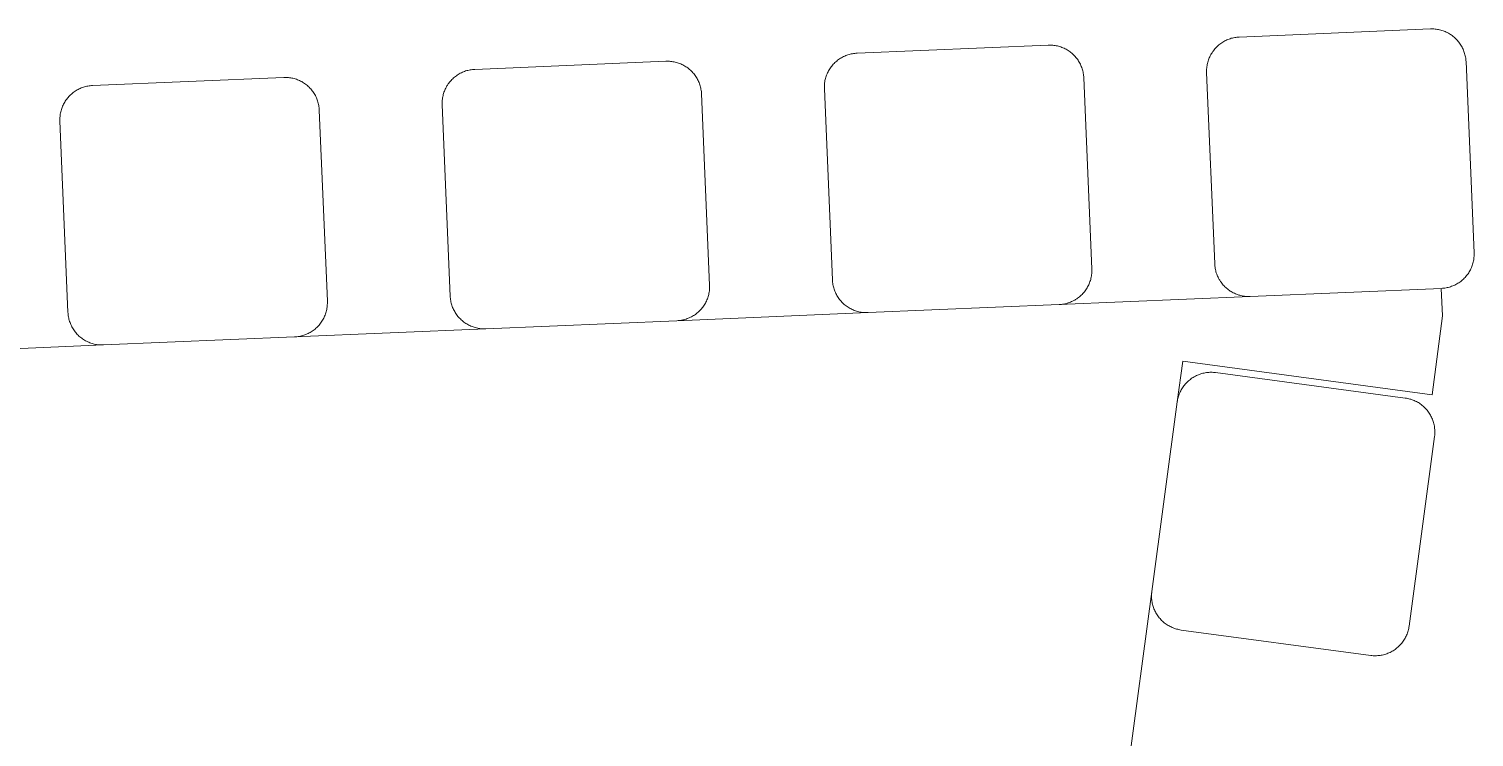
# Model space of a CAD drawing. Header units: millimetres. Extents: x -273 to 4197, y -77 to 2867.
# Drawn here: x 3363.9 to 3575.4, y 2763.8 to 2867.4 of the extents above; entities that cross this region are included whole.
import ezdxf

# ---------------------------------------------------------------- set-up
doc = ezdxf.new("R2010")
doc.units = ezdxf.units.MM
doc.layers.add('ZANO_R', color=7, linetype='Continuous', lineweight=0)

msp = doc.modelspace()

# ---------------------------------------------------------------- linework, layer by layer
at = {"layer": 'ZANO_R'}
for p, q in [((3541.03, 2866.24), (3569.01, 2867.42)), ((3569.01, 2867.42), (3569.18, 2867.43)), ((3569.18, 2867.43), (3569.35, 2867.43)), ((3569.35, 2867.43), (3569.52, 2867.42)), ((3569.52, 2867.42), (3569.69, 2867.41)), ((3569.69, 2867.41), (3569.86, 2867.39)), ((3569.86, 2867.39), (3570.03, 2867.36)), ((3570.03, 2867.36), (3570.2, 2867.33)), ((3570.2, 2867.33), (3570.36, 2867.3)), ((3570.36, 2867.3), (3570.53, 2867.25)), ((3570.53, 2867.25), (3570.69, 2867.21)), ((3570.69, 2867.21), (3570.86, 2867.15)), ((3570.86, 2867.15), (3571.02, 2867.09)), ((3571.02, 2867.09), (3571.17, 2867.03)), ((3571.17, 2867.03), (3571.33, 2866.96)), ((3571.33, 2866.96), (3571.48, 2866.89)), ((3571.48, 2866.89), (3571.64, 2866.81)), ((3571.64, 2866.81), (3571.78, 2866.72)), ((3571.78, 2866.72), (3571.93, 2866.63)), ((3571.93, 2866.63), (3572.07, 2866.54)), ((3572.07, 2866.54), (3572.21, 2866.44)), ((3572.21, 2866.44), (3572.34, 2866.33)), ((3485.08, 2863.88), (3513.06, 2865.06)), ((3513.06, 2865.06), (3513.23, 2865.06)), ((3513.23, 2865.06), (3513.4, 2865.06)), ((3513.4, 2865.06), (3513.57, 2865.05)), ((3513.57, 2865.05), (3513.74, 2865.04)), ((3513.74, 2865.04), (3513.91, 2865.02)), ((3513.91, 2865.02), (3514.08, 2865)), ((3514.08, 2865), (3514.25, 2864.97)), ((3514.25, 2864.97), (3514.41, 2864.93)), ((3514.41, 2864.93), (3514.58, 2864.89)), ((3514.58, 2864.89), (3514.74, 2864.84)), ((3514.74, 2864.84), (3514.91, 2864.79)), ((3514.91, 2864.79), (3515.07, 2864.73)), ((3515.07, 2864.73), (3515.22, 2864.67)), ((3515.22, 2864.67), (3515.38, 2864.6)), ((3515.38, 2864.6), (3515.53, 2864.52)), ((3515.53, 2864.52), (3515.69, 2864.44)), ((3515.69, 2864.44), (3515.83, 2864.36)), ((3515.83, 2864.36), (3515.98, 2864.27)), ((3515.98, 2864.27), (3516.12, 2864.17)), ((3537.24, 2864.23), (3537.34, 2864.37)), ((3537.34, 2864.37), (3537.45, 2864.5)), ((3537.45, 2864.5), (3537.56, 2864.63)), ((3537.56, 2864.63), (3537.68, 2864.75)), ((3537.68, 2864.75), (3537.8, 2864.87)), ((3537.8, 2864.87), (3537.93, 2864.99)), ((3537.93, 2864.99), (3538.06, 2865.1)), ((3538.06, 2865.1), (3538.19, 2865.2)), ((3538.19, 2865.2), (3538.33, 2865.31)), ((3538.33, 2865.31), (3538.47, 2865.4)), ((3538.47, 2865.4), (3538.61, 2865.5)), ((3538.61, 2865.5), (3538.76, 2865.58)), ((3538.76, 2865.58), (3538.91, 2865.67)), ((3538.91, 2865.67), (3539.06, 2865.74)), ((3539.06, 2865.74), (3539.22, 2865.82)), ((3539.22, 2865.82), (3539.37, 2865.88)), ((3539.37, 2865.88), (3539.53, 2865.94)), ((3539.53, 2865.94), (3539.69, 2866)), ((3539.69, 2866), (3539.86, 2866.05)), ((3539.86, 2866.05), (3540.02, 2866.09)), ((3540.02, 2866.09), (3540.19, 2866.13)), ((3540.19, 2866.13), (3540.36, 2866.17)), ((3540.36, 2866.17), (3540.52, 2866.19)), ((3540.52, 2866.19), (3540.69, 2866.21)), ((3540.69, 2866.21), (3540.86, 2866.23)), ((3540.86, 2866.23), (3541.03, 2866.24)), ((3572.34, 2866.33), (3572.48, 2866.22)), ((3572.48, 2866.22), (3572.6, 2866.11)), ((3572.6, 2866.11), (3572.73, 2865.99)), ((3572.73, 2865.99), (3572.85, 2865.87)), ((3572.85, 2865.87), (3572.96, 2865.74)), ((3572.96, 2865.74), (3573.07, 2865.61)), ((3573.07, 2865.61), (3573.18, 2865.48)), ((3573.18, 2865.48), (3573.28, 2865.34)), ((3573.28, 2865.34), (3573.38, 2865.2)), ((3573.38, 2865.2), (3573.47, 2865.06)), ((3573.47, 2865.06), (3573.56, 2864.91)), ((3573.56, 2864.91), (3573.64, 2864.76)), ((3573.64, 2864.76), (3573.72, 2864.61)), ((3573.72, 2864.61), (3573.79, 2864.46)), ((3573.79, 2864.46), (3573.86, 2864.3)), ((3573.86, 2864.3), (3573.92, 2864.14)), ((3429.13, 2861.51), (3457.11, 2862.69)), ((3457.11, 2862.69), (3457.28, 2862.7)), ((3457.28, 2862.7), (3457.45, 2862.7)), ((3457.45, 2862.7), (3457.62, 2862.69)), ((3457.62, 2862.69), (3457.79, 2862.68)), ((3457.79, 2862.68), (3457.96, 2862.66)), ((3457.96, 2862.66), (3458.13, 2862.63)), ((3458.13, 2862.63), (3458.3, 2862.6)), ((3458.3, 2862.6), (3458.46, 2862.57)), ((3458.46, 2862.57), (3458.63, 2862.52)), ((3458.63, 2862.52), (3458.79, 2862.48)), ((3458.79, 2862.48), (3458.96, 2862.42)), ((3458.96, 2862.42), (3459.12, 2862.36)), ((3459.12, 2862.36), (3459.27, 2862.3)), ((3459.27, 2862.3), (3459.43, 2862.23)), ((3459.43, 2862.23), (3459.58, 2862.16)), ((3459.58, 2862.16), (3459.74, 2862.08)), ((3481.5, 2862.14), (3481.61, 2862.26)), ((3481.61, 2862.26), (3481.73, 2862.39)), ((3481.73, 2862.39), (3481.85, 2862.51)), ((3481.85, 2862.51), (3481.98, 2862.62)), ((3481.98, 2862.62), (3482.11, 2862.73)), ((3482.11, 2862.73), (3482.24, 2862.84)), ((3482.24, 2862.84), (3482.38, 2862.94)), ((3482.38, 2862.94), (3482.52, 2863.04)), ((3482.52, 2863.04), (3482.66, 2863.13)), ((3482.66, 2863.13), (3482.81, 2863.22)), ((3482.81, 2863.22), (3482.96, 2863.3)), ((3482.96, 2863.3), (3483.11, 2863.38)), ((3483.11, 2863.38), (3483.27, 2863.45)), ((3483.27, 2863.45), (3483.42, 2863.52)), ((3483.42, 2863.52), (3483.58, 2863.58)), ((3483.58, 2863.58), (3483.74, 2863.63)), ((3483.74, 2863.63), (3483.91, 2863.68)), ((3483.91, 2863.68), (3484.07, 2863.73)), ((3484.07, 2863.73), (3484.24, 2863.77)), ((3484.24, 2863.77), (3484.41, 2863.8)), ((3484.41, 2863.8), (3484.57, 2863.83)), ((3484.57, 2863.83), (3484.74, 2863.85)), ((3484.74, 2863.85), (3484.91, 2863.87)), ((3484.91, 2863.87), (3485.08, 2863.88)), ((3516.12, 2864.17), (3516.26, 2864.07)), ((3516.26, 2864.07), (3516.39, 2863.97)), ((3516.39, 2863.97), (3516.53, 2863.86)), ((3516.53, 2863.86), (3516.65, 2863.74)), ((3516.65, 2863.74), (3516.78, 2863.63)), ((3516.78, 2863.63), (3516.9, 2863.51)), ((3516.9, 2863.51), (3517.01, 2863.38)), ((3517.01, 2863.38), (3517.12, 2863.25)), ((3517.12, 2863.25), (3517.23, 2863.12)), ((3517.23, 2863.12), (3517.33, 2862.98)), ((3517.33, 2862.98), (3517.43, 2862.84)), ((3517.43, 2862.84), (3517.52, 2862.7)), ((3517.52, 2862.7), (3517.61, 2862.55)), ((3517.61, 2862.55), (3517.69, 2862.4)), ((3517.69, 2862.4), (3517.77, 2862.25)), ((3517.77, 2862.25), (3517.84, 2862.09)), ((3536.31, 2862.06), (3536.34, 2862.22)), ((3536.34, 2862.22), (3536.38, 2862.39)), ((3536.38, 2862.39), (3536.42, 2862.56)), ((3536.42, 2862.56), (3536.47, 2862.72)), ((3536.47, 2862.72), (3536.52, 2862.88)), ((3536.52, 2862.88), (3536.58, 2863.04)), ((3536.58, 2863.04), (3536.64, 2863.2)), ((3536.64, 2863.2), (3536.71, 2863.36)), ((3536.71, 2863.36), (3536.79, 2863.51)), ((3536.79, 2863.51), (3536.87, 2863.66)), ((3536.87, 2863.66), (3536.95, 2863.81)), ((3536.95, 2863.81), (3537.04, 2863.95)), ((3537.04, 2863.95), (3537.14, 2864.1)), ((3537.14, 2864.1), (3537.24, 2864.23)), ((3573.92, 2864.14), (3573.97, 2863.98)), ((3573.97, 2863.98), (3574.02, 2863.82)), ((3574.02, 2863.82), (3574.07, 2863.65)), ((3574.07, 2863.65), (3574.11, 2863.48)), ((3574.11, 2863.48), (3574.14, 2863.32)), ((3574.14, 2863.32), (3574.17, 2863.15)), ((3574.17, 2863.15), (3574.19, 2862.98)), ((3574.19, 2862.98), (3574.21, 2862.81)), ((3574.21, 2862.81), (3574.22, 2862.64)), ((3574.22, 2862.64), (3575.4, 2834.66)), ((3373.18, 2859.15), (3401.16, 2860.33)), ((3401.16, 2860.33), (3401.33, 2860.33)), ((3401.33, 2860.33), (3401.5, 2860.33)), ((3401.5, 2860.33), (3401.67, 2860.32)), ((3401.67, 2860.32), (3401.84, 2860.31)), ((3401.84, 2860.31), (3402.01, 2860.29)), ((3402.01, 2860.29), (3402.18, 2860.27)), ((3402.18, 2860.27), (3402.35, 2860.24)), ((3402.35, 2860.24), (3402.51, 2860.2)), ((3402.51, 2860.2), (3402.68, 2860.16)), ((3402.68, 2860.16), (3402.84, 2860.11)), ((3402.84, 2860.11), (3403.01, 2860.06)), ((3403.01, 2860.06), (3403.17, 2860)), ((3425.78, 2860.02), (3425.9, 2860.14)), ((3425.9, 2860.14), (3426.03, 2860.26)), ((3426.03, 2860.26), (3426.16, 2860.37)), ((3426.16, 2860.37), (3426.29, 2860.48)), ((3426.29, 2860.48), (3426.43, 2860.58)), ((3426.43, 2860.58), (3426.57, 2860.67)), ((3426.57, 2860.67), (3426.71, 2860.77)), ((3426.71, 2860.77), (3426.86, 2860.85)), ((3426.86, 2860.85), (3427.01, 2860.94)), ((3427.01, 2860.94), (3427.16, 2861.01)), ((3427.16, 2861.01), (3427.32, 2861.09)), ((3427.32, 2861.09), (3427.47, 2861.15)), ((3427.47, 2861.15), (3427.63, 2861.21)), ((3427.63, 2861.21), (3427.79, 2861.27)), ((3427.79, 2861.27), (3427.96, 2861.32)), ((3427.96, 2861.32), (3428.12, 2861.36)), ((3428.12, 2861.36), (3428.29, 2861.4)), ((3428.29, 2861.4), (3428.46, 2861.44)), ((3428.46, 2861.44), (3428.62, 2861.46)), ((3428.62, 2861.46), (3428.79, 2861.49)), ((3428.79, 2861.49), (3428.96, 2861.5)), ((3428.96, 2861.5), (3429.13, 2861.51)), ((3459.74, 2862.08), (3459.88, 2861.99)), ((3459.88, 2861.99), (3460.03, 2861.9)), ((3460.03, 2861.9), (3460.17, 2861.81)), ((3460.17, 2861.81), (3460.31, 2861.71)), ((3460.31, 2861.71), (3460.44, 2861.6)), ((3460.44, 2861.6), (3460.58, 2861.49)), ((3460.58, 2861.49), (3460.7, 2861.38)), ((3460.7, 2861.38), (3460.83, 2861.26)), ((3460.83, 2861.26), (3460.95, 2861.14)), ((3460.95, 2861.14), (3461.06, 2861.01)), ((3461.06, 2861.01), (3461.17, 2860.88)), ((3461.17, 2860.88), (3461.28, 2860.75)), ((3461.28, 2860.75), (3461.38, 2860.61)), ((3461.38, 2860.61), (3461.48, 2860.47)), ((3461.48, 2860.47), (3461.57, 2860.33)), ((3461.57, 2860.33), (3461.66, 2860.18)), ((3461.66, 2860.18), (3461.74, 2860.03)), ((3461.74, 2860.03), (3461.82, 2859.88)), ((3480.43, 2860.03), (3480.47, 2860.19)), ((3480.47, 2860.19), (3480.52, 2860.35)), ((3480.52, 2860.35), (3480.57, 2860.52)), ((3480.57, 2860.52), (3480.63, 2860.68)), ((3480.63, 2860.68), (3480.69, 2860.84)), ((3480.69, 2860.84), (3480.76, 2860.99)), ((3480.76, 2860.99), (3480.84, 2861.14)), ((3480.84, 2861.14), (3480.92, 2861.3)), ((3480.92, 2861.3), (3481, 2861.44)), ((3481, 2861.44), (3481.09, 2861.59)), ((3481.09, 2861.59), (3481.19, 2861.73)), ((3481.19, 2861.73), (3481.29, 2861.87)), ((3481.29, 2861.87), (3481.39, 2862)), ((3481.39, 2862), (3481.5, 2862.14)), ((3517.84, 2862.09), (3517.91, 2861.93)), ((3517.91, 2861.93), (3517.97, 2861.78)), ((3517.97, 2861.78), (3518.02, 2861.61)), ((3518.02, 2861.61), (3518.07, 2861.45)), ((3518.07, 2861.45), (3518.12, 2861.29)), ((3518.12, 2861.29), (3518.16, 2861.12)), ((3518.16, 2861.12), (3518.19, 2860.95)), ((3518.19, 2860.95), (3518.22, 2860.78)), ((3518.22, 2860.78), (3518.24, 2860.61)), ((3518.24, 2860.61), (3518.26, 2860.44)), ((3518.26, 2860.44), (3518.27, 2860.27)), ((3518.27, 2860.27), (3519.45, 2832.3)), ((3536.25, 2861.55), (3536.27, 2861.72)), ((3536.25, 2861.38), (3536.25, 2861.55)), ((3536.25, 2861.2), (3536.25, 2861.38)), ((3536.25, 2861.03), (3536.25, 2861.2)), ((3537.43, 2833.06), (3536.25, 2861.03)), ((3536.27, 2861.72), (3536.29, 2861.89)), ((3536.29, 2861.89), (3536.31, 2862.06)), ((3370.08, 2857.89), (3370.21, 2858)), ((3370.21, 2858), (3370.34, 2858.11)), ((3370.34, 2858.11), (3370.48, 2858.21)), ((3370.48, 2858.21), (3370.62, 2858.31)), ((3370.62, 2858.31), (3370.76, 2858.4)), ((3370.76, 2858.4), (3370.91, 2858.49)), ((3370.91, 2858.49), (3371.06, 2858.57)), ((3371.06, 2858.57), (3371.21, 2858.65)), ((3371.21, 2858.65), (3371.37, 2858.72)), ((3371.37, 2858.72), (3371.52, 2858.79)), ((3371.52, 2858.79), (3371.68, 2858.85)), ((3371.68, 2858.85), (3371.84, 2858.9)), ((3371.84, 2858.9), (3372.01, 2858.95)), ((3372.01, 2858.95), (3372.17, 2859)), ((3372.17, 2859), (3372.34, 2859.04)), ((3372.34, 2859.04), (3372.51, 2859.07)), ((3372.51, 2859.07), (3372.67, 2859.1)), ((3372.67, 2859.1), (3372.84, 2859.12)), ((3372.84, 2859.12), (3373.01, 2859.14)), ((3373.01, 2859.14), (3373.18, 2859.15)), ((3403.17, 2860), (3403.32, 2859.94)), ((3403.32, 2859.94), (3403.48, 2859.87)), ((3403.48, 2859.87), (3403.63, 2859.79)), ((3403.63, 2859.79), (3403.79, 2859.71)), ((3403.79, 2859.71), (3403.93, 2859.63)), ((3403.93, 2859.63), (3404.08, 2859.54)), ((3404.08, 2859.54), (3404.22, 2859.44)), ((3404.22, 2859.44), (3404.36, 2859.34)), ((3404.36, 2859.34), (3404.49, 2859.24)), ((3404.49, 2859.24), (3404.63, 2859.13)), ((3404.63, 2859.13), (3404.75, 2859.02)), ((3404.75, 2859.02), (3404.88, 2858.9)), ((3404.88, 2858.9), (3405, 2858.78)), ((3405, 2858.78), (3405.11, 2858.65)), ((3405.11, 2858.65), (3405.22, 2858.52)), ((3405.22, 2858.52), (3405.33, 2858.39)), ((3405.33, 2858.39), (3405.43, 2858.25)), ((3405.43, 2858.25), (3405.53, 2858.11)), ((3405.53, 2858.11), (3405.62, 2857.97)), ((3405.62, 2857.97), (3405.71, 2857.82)), ((3424.52, 2857.83), (3424.57, 2857.99)), ((3424.57, 2857.99), (3424.62, 2858.15)), ((3424.62, 2858.15), (3424.68, 2858.31)), ((3424.68, 2858.31), (3424.74, 2858.47)), ((3424.74, 2858.47), (3424.81, 2858.63)), ((3424.81, 2858.63), (3424.89, 2858.78)), ((3424.89, 2858.78), (3424.97, 2858.93)), ((3424.97, 2858.93), (3425.05, 2859.08)), ((3425.05, 2859.08), (3425.14, 2859.22)), ((3425.14, 2859.22), (3425.24, 2859.37)), ((3425.24, 2859.37), (3425.34, 2859.5)), ((3425.34, 2859.5), (3425.44, 2859.64)), ((3425.44, 2859.64), (3425.55, 2859.77)), ((3425.55, 2859.77), (3425.66, 2859.9)), ((3425.66, 2859.9), (3425.78, 2860.02)), ((3461.82, 2859.88), (3461.89, 2859.73)), ((3461.89, 2859.73), (3461.96, 2859.57)), ((3461.96, 2859.57), (3462.02, 2859.41)), ((3462.02, 2859.41), (3462.07, 2859.25)), ((3462.07, 2859.25), (3462.12, 2859.09)), ((3462.12, 2859.09), (3462.17, 2858.92)), ((3462.17, 2858.92), (3462.21, 2858.76)), ((3462.21, 2858.76), (3462.24, 2858.59)), ((3462.24, 2858.59), (3462.27, 2858.42)), ((3462.27, 2858.42), (3462.29, 2858.25)), ((3462.29, 2858.25), (3462.31, 2858.08)), ((3462.31, 2858.08), (3462.32, 2857.91)), ((3480.3, 2859.18), (3480.32, 2859.35)), ((3480.3, 2859.01), (3480.3, 2859.18)), ((3480.3, 2858.84), (3480.3, 2859.01)), ((3480.3, 2858.67), (3480.3, 2858.84)), ((3481.48, 2830.69), (3480.3, 2858.67)), ((3480.32, 2859.35), (3480.34, 2859.52)), ((3480.34, 2859.52), (3480.36, 2859.69)), ((3480.36, 2859.69), (3480.39, 2859.86)), ((3480.39, 2859.86), (3480.43, 2860.03)), ((3368.67, 2855.79), (3368.73, 2855.95)), ((3368.73, 2855.95), (3368.79, 2856.11)), ((3368.79, 2856.11), (3368.86, 2856.26)), ((3368.86, 2856.26), (3368.94, 2856.42)), ((3368.94, 2856.42), (3369.02, 2856.57)), ((3369.02, 2856.57), (3369.1, 2856.71)), ((3369.1, 2856.71), (3369.19, 2856.86)), ((3369.19, 2856.86), (3369.29, 2857)), ((3369.29, 2857), (3369.39, 2857.14)), ((3369.39, 2857.14), (3369.49, 2857.28)), ((3369.49, 2857.28), (3369.6, 2857.41)), ((3369.6, 2857.41), (3369.71, 2857.53)), ((3369.71, 2857.53), (3369.83, 2857.66)), ((3369.83, 2857.66), (3369.95, 2857.78)), ((3369.95, 2857.78), (3370.08, 2857.89)), ((3405.71, 2857.82), (3405.79, 2857.67)), ((3405.79, 2857.67), (3405.87, 2857.52)), ((3405.87, 2857.52), (3405.94, 2857.36)), ((3405.94, 2857.36), (3406.01, 2857.21)), ((3406.01, 2857.21), (3406.07, 2857.05)), ((3406.07, 2857.05), (3406.12, 2856.88)), ((3406.12, 2856.88), (3406.17, 2856.72)), ((3406.17, 2856.72), (3406.22, 2856.56)), ((3406.22, 2856.56), (3406.26, 2856.39)), ((3406.26, 2856.39), (3406.29, 2856.22)), ((3406.29, 2856.22), (3406.32, 2856.05)), ((3406.32, 2856.05), (3406.34, 2855.89)), ((3406.34, 2855.89), (3406.36, 2855.72)), ((3424.35, 2856.82), (3424.37, 2856.99)), ((3424.35, 2856.65), (3424.35, 2856.82)), ((3424.35, 2856.48), (3424.35, 2856.65)), ((3424.35, 2856.3), (3424.35, 2856.48)), ((3425.53, 2828.33), (3424.35, 2856.3)), ((3424.37, 2856.99), (3424.39, 2857.16)), ((3424.39, 2857.16), (3424.41, 2857.33)), ((3424.41, 2857.33), (3424.44, 2857.49)), ((3424.44, 2857.49), (3424.48, 2857.66)), ((3424.48, 2857.66), (3424.52, 2857.83)), ((3462.32, 2857.91), (3463.5, 2829.93)), ((3368.4, 2854.45), (3368.42, 2854.62)), ((3368.4, 2854.28), (3368.4, 2854.45)), ((3368.4, 2854.11), (3368.4, 2854.28)), ((3368.4, 2853.94), (3368.4, 2854.11)), ((3369.58, 2825.97), (3368.4, 2853.94)), ((3368.42, 2854.62), (3368.44, 2854.79)), ((3368.44, 2854.79), (3368.46, 2854.96)), ((3368.46, 2854.96), (3368.49, 2855.13)), ((3368.49, 2855.13), (3368.53, 2855.3)), ((3368.53, 2855.3), (3368.57, 2855.46)), ((3368.57, 2855.46), (3368.62, 2855.63)), ((3368.62, 2855.63), (3368.67, 2855.79)), ((3406.36, 2855.72), (3406.37, 2855.54)), ((3406.37, 2855.54), (3407.55, 2827.57)), ((3575.4, 2834.66), (3575.4, 2834.49)), ((3537.44, 2832.89), (3537.43, 2833.06)), ((3537.46, 2832.72), (3537.44, 2832.89)), ((3537.48, 2832.55), (3537.46, 2832.72)), ((3537.51, 2832.38), (3537.48, 2832.55)), ((3575.07, 2832.66), (3575, 2832.5)), ((3575.13, 2832.82), (3575.07, 2832.66)), ((3575.18, 2832.98), (3575.13, 2832.82)), ((3575.23, 2833.14), (3575.18, 2832.98)), ((3575.27, 2833.31), (3575.23, 2833.14)), ((3575.31, 2833.48), (3575.27, 2833.31)), ((3575.34, 2833.64), (3575.31, 2833.48)), ((3575.36, 2833.81), (3575.34, 2833.64)), ((3575.38, 2833.98), (3575.36, 2833.81)), ((3575.39, 2834.15), (3575.38, 2833.98)), ((3575.4, 2834.32), (3575.39, 2834.15)), ((3575.4, 2834.49), (3575.4, 2834.32)), ((3481.49, 2830.52), (3481.48, 2830.69)), ((3481.51, 2830.35), (3481.49, 2830.52)), ((3519.18, 2830.45), (3519.12, 2830.29)), ((3519.23, 2830.61), (3519.18, 2830.45)), ((3519.28, 2830.78), (3519.23, 2830.61)), ((3519.32, 2830.94), (3519.28, 2830.78)), ((3519.36, 2831.11), (3519.32, 2830.94)), ((3519.39, 2831.28), (3519.36, 2831.11)), ((3519.41, 2831.45), (3519.39, 2831.28)), ((3519.43, 2831.62), (3519.41, 2831.45)), ((3519.44, 2831.79), (3519.43, 2831.62)), ((3519.45, 2831.96), (3519.44, 2831.79)), ((3519.45, 2832.3), (3519.45, 2832.13)), ((3519.45, 2832.13), (3519.45, 2831.96)), ((3537.54, 2832.21), (3537.51, 2832.38)), ((3537.58, 2832.05), (3537.54, 2832.21)), ((3537.62, 2831.88), (3537.58, 2832.05)), ((3537.67, 2831.72), (3537.62, 2831.88)), ((3537.73, 2831.56), (3537.67, 2831.72)), ((3537.79, 2831.4), (3537.73, 2831.56)), ((3537.86, 2831.24), (3537.79, 2831.4)), ((3537.93, 2831.09), (3537.86, 2831.24)), ((3538.01, 2830.93), (3537.93, 2831.09)), ((3538.09, 2830.78), (3538.01, 2830.93)), ((3538.18, 2830.64), (3538.09, 2830.78)), ((3538.27, 2830.49), (3538.18, 2830.64)), ((3538.37, 2830.35), (3538.27, 2830.49)), ((3573.46, 2830.49), (3573.32, 2830.39)), ((3573.59, 2830.6), (3573.46, 2830.49)), ((3573.72, 2830.71), (3573.59, 2830.6)), ((3573.84, 2830.83), (3573.72, 2830.71)), ((3573.97, 2830.95), (3573.84, 2830.83)), ((3574.08, 2831.07), (3573.97, 2830.95)), ((3574.2, 2831.2), (3574.08, 2831.07)), ((3574.31, 2831.33), (3574.2, 2831.2)), ((3574.41, 2831.46), (3574.31, 2831.33)), ((3574.51, 2831.6), (3574.41, 2831.46)), ((3574.61, 2831.74), (3574.51, 2831.6)), ((3574.7, 2831.89), (3574.61, 2831.74)), ((3574.78, 2832.04), (3574.7, 2831.89)), ((3574.86, 2832.19), (3574.78, 2832.04)), ((3574.94, 2832.34), (3574.86, 2832.19)), ((3575, 2832.5), (3574.94, 2832.34)), ((3425.54, 2828.16), (3425.53, 2828.33)), ((3463.33, 2828.41), (3463.28, 2828.25)), ((3463.37, 2828.58), (3463.33, 2828.41)), ((3463.41, 2828.75), (3463.37, 2828.58)), ((3463.44, 2828.91), (3463.41, 2828.75)), ((3463.46, 2829.08), (3463.44, 2828.91)), ((3463.48, 2829.25), (3463.46, 2829.08)), ((3463.49, 2829.42), (3463.48, 2829.25)), ((3463.5, 2829.59), (3463.49, 2829.42)), ((3463.5, 2829.93), (3463.5, 2829.76)), ((3463.5, 2829.76), (3463.5, 2829.59)), ((3481.53, 2830.18), (3481.51, 2830.35)), ((3481.56, 2830.02), (3481.53, 2830.18)), ((3481.59, 2829.85), (3481.56, 2830.02)), ((3481.63, 2829.68), (3481.59, 2829.85)), ((3481.67, 2829.52), (3481.63, 2829.68)), ((3481.72, 2829.35), (3481.67, 2829.52)), ((3481.78, 2829.19), (3481.72, 2829.35)), ((3481.84, 2829.03), (3481.78, 2829.19)), ((3481.91, 2828.88), (3481.84, 2829.03)), ((3481.98, 2828.72), (3481.91, 2828.88)), ((3482.06, 2828.57), (3481.98, 2828.72)), ((3482.14, 2828.42), (3482.06, 2828.57)), ((3482.23, 2828.27), (3482.14, 2828.42)), ((3517.77, 2828.35), (3517.64, 2828.24)), ((3517.89, 2828.46), (3517.77, 2828.35)), ((3518.02, 2828.58), (3517.89, 2828.46)), ((3518.13, 2828.7), (3518.02, 2828.58)), ((3518.25, 2828.83), (3518.13, 2828.7)), ((3518.36, 2828.96), (3518.25, 2828.83)), ((3518.46, 2829.1), (3518.36, 2828.96)), ((3518.56, 2829.24), (3518.46, 2829.1)), ((3518.66, 2829.38), (3518.56, 2829.24)), ((3518.75, 2829.52), (3518.66, 2829.38)), ((3518.83, 2829.67), (3518.75, 2829.52)), ((3518.91, 2829.82), (3518.83, 2829.67)), ((3518.99, 2829.98), (3518.91, 2829.82)), ((3519.05, 2830.13), (3518.99, 2829.98)), ((3519.12, 2830.29), (3519.05, 2830.13)), ((3538.47, 2830.22), (3538.37, 2830.35)), ((3538.57, 2830.08), (3538.47, 2830.22)), ((3538.69, 2829.95), (3538.57, 2830.08)), ((3538.8, 2829.83), (3538.69, 2829.95)), ((3538.92, 2829.71), (3538.8, 2829.83)), ((3539.04, 2829.59), (3538.92, 2829.71)), ((3539.17, 2829.48), (3539.04, 2829.59)), ((3539.3, 2829.37), (3539.17, 2829.48)), ((3539.44, 2829.26), (3539.3, 2829.37)), ((3539.58, 2829.16), (3539.44, 2829.26)), ((3539.72, 2829.07), (3539.58, 2829.16)), ((3539.86, 2828.98), (3539.72, 2829.07)), ((3540.01, 2828.89), (3539.86, 2828.98)), ((3540.16, 2828.81), (3540.01, 2828.89)), ((3540.32, 2828.74), (3540.16, 2828.81)), ((3540.47, 2828.67), (3540.32, 2828.74)), ((3540.63, 2828.6), (3540.47, 2828.67)), ((3540.79, 2828.55), (3540.63, 2828.6)), ((3540.95, 2828.49), (3540.79, 2828.55)), ((3541.12, 2828.45), (3540.95, 2828.49)), ((3541.28, 2828.4), (3541.12, 2828.45)), ((3541.45, 2828.37), (3541.28, 2828.4)), ((3541.62, 2828.34), (3541.45, 2828.37)), ((3541.79, 2828.31), (3541.62, 2828.34)), ((3541.96, 2828.29), (3541.79, 2828.31)), ((3570.61, 2829.46), (3542.64, 2828.27)), ((3570.76, 2825.46), (3570.59, 2829.46)), ((3570.78, 2829.47), (3570.61, 2829.46)), ((3570.95, 2829.48), (3570.78, 2829.47)), ((3571.12, 2829.5), (3570.95, 2829.48)), ((3571.29, 2829.53), (3571.12, 2829.5)), ((3571.46, 2829.57), (3571.29, 2829.53)), ((3571.63, 2829.6), (3571.46, 2829.57)), ((3571.79, 2829.65), (3571.63, 2829.6)), ((3571.95, 2829.7), (3571.79, 2829.65)), ((3572.11, 2829.76), (3571.95, 2829.7)), ((3572.27, 2829.82), (3572.11, 2829.76)), ((3572.43, 2829.88), (3572.27, 2829.82)), ((3572.59, 2829.95), (3572.43, 2829.88)), ((3572.74, 2830.03), (3572.59, 2829.95)), ((3572.89, 2830.11), (3572.74, 2830.03)), ((3573.03, 2830.2), (3572.89, 2830.11)), ((3573.18, 2830.29), (3573.03, 2830.2)), ((3573.32, 2830.39), (3573.18, 2830.29)), ((3407.42, 2826.21), (3407.38, 2826.05)), ((3407.46, 2826.38), (3407.42, 2826.21)), ((3407.49, 2826.55), (3407.46, 2826.38)), ((3407.51, 2826.72), (3407.49, 2826.55)), ((3407.53, 2826.89), (3407.51, 2826.72)), ((3407.54, 2827.06), (3407.53, 2826.89)), ((3407.55, 2827.23), (3407.54, 2827.06)), ((3407.55, 2827.57), (3407.55, 2827.4)), ((3407.55, 2827.4), (3407.55, 2827.23)), ((3425.56, 2827.99), (3425.54, 2828.16)), ((3425.58, 2827.82), (3425.56, 2827.99)), ((3425.61, 2827.65), (3425.58, 2827.82)), ((3425.64, 2827.48), (3425.61, 2827.65)), ((3425.68, 2827.32), (3425.64, 2827.48)), ((3425.72, 2827.15), (3425.68, 2827.32)), ((3425.77, 2826.99), (3425.72, 2827.15)), ((3425.83, 2826.83), (3425.77, 2826.99)), ((3425.89, 2826.67), (3425.83, 2826.83)), ((3425.96, 2826.51), (3425.89, 2826.67)), ((3426.03, 2826.36), (3425.96, 2826.51)), ((3426.11, 2826.2), (3426.03, 2826.36)), ((3426.19, 2826.06), (3426.11, 2826.2)), ((3462.07, 2826.22), (3461.94, 2826.1)), ((3462.18, 2826.34), (3462.07, 2826.22)), ((3462.3, 2826.47), (3462.18, 2826.34)), ((3462.41, 2826.6), (3462.3, 2826.47)), ((3462.51, 2826.73), (3462.41, 2826.6)), ((3462.61, 2826.87), (3462.51, 2826.73)), ((3462.71, 2827.01), (3462.61, 2826.87)), ((3462.8, 2827.16), (3462.71, 2827.01)), ((3462.88, 2827.31), (3462.8, 2827.16)), ((3462.96, 2827.46), (3462.88, 2827.31)), ((3463.03, 2827.61), (3462.96, 2827.46)), ((3463.1, 2827.77), (3463.03, 2827.61)), ((3463.17, 2827.93), (3463.1, 2827.77)), ((3463.23, 2828.09), (3463.17, 2827.93)), ((3463.28, 2828.25), (3463.23, 2828.09)), ((3482.32, 2828.13), (3482.23, 2828.27)), ((3482.42, 2827.99), (3482.32, 2828.13)), ((3482.52, 2827.85), (3482.42, 2827.99)), ((3482.62, 2827.72), (3482.52, 2827.85)), ((3482.74, 2827.59), (3482.62, 2827.72)), ((3482.85, 2827.46), (3482.74, 2827.59)), ((3482.97, 2827.34), (3482.85, 2827.46)), ((3483.09, 2827.22), (3482.97, 2827.34)), ((3483.22, 2827.11), (3483.09, 2827.22)), ((3483.35, 2827), (3483.22, 2827.11)), ((3483.49, 2826.9), (3483.35, 2827)), ((3483.63, 2826.8), (3483.49, 2826.9)), ((3483.77, 2826.7), (3483.63, 2826.8)), ((3483.91, 2826.61), (3483.77, 2826.7)), ((3484.06, 2826.53), (3483.91, 2826.61)), ((3484.21, 2826.45), (3484.06, 2826.53)), ((3484.37, 2826.37), (3484.21, 2826.45)), ((3484.52, 2826.3), (3484.37, 2826.37)), ((3484.68, 2826.24), (3484.52, 2826.3)), ((3484.84, 2826.18), (3484.68, 2826.24)), ((3514.66, 2827.09), (3486.69, 2825.91)), ((3542.64, 2828.27), (3514.66, 2827.09)), ((3514.83, 2827.1), (3514.66, 2827.09)), ((3515, 2827.12), (3514.83, 2827.1)), ((3515.17, 2827.14), (3515, 2827.12)), ((3515.34, 2827.17), (3515.17, 2827.14)), ((3515.51, 2827.2), (3515.34, 2827.17)), ((3515.68, 2827.24), (3515.51, 2827.2)), ((3515.84, 2827.28), (3515.68, 2827.24)), ((3516, 2827.33), (3515.84, 2827.28)), ((3516.16, 2827.39), (3516, 2827.33)), ((3516.32, 2827.45), (3516.16, 2827.39)), ((3516.48, 2827.52), (3516.32, 2827.45)), ((3516.64, 2827.59), (3516.48, 2827.52)), ((3516.79, 2827.67), (3516.64, 2827.59)), ((3516.94, 2827.75), (3516.79, 2827.67)), ((3517.08, 2827.84), (3516.94, 2827.75)), ((3517.23, 2827.93), (3517.08, 2827.84)), ((3517.37, 2828.03), (3517.23, 2827.93)), ((3517.51, 2828.13), (3517.37, 2828.03)), ((3517.64, 2828.24), (3517.51, 2828.13)), ((3542.13, 2828.28), (3541.96, 2828.29)), ((3542.3, 2828.27), (3542.13, 2828.28)), ((3542.47, 2828.27), (3542.3, 2828.27)), ((3542.64, 2828.27), (3542.47, 2828.27)), ((3369.59, 2825.79), (3369.58, 2825.97)), ((3369.61, 2825.62), (3369.59, 2825.79)), ((3369.63, 2825.46), (3369.61, 2825.62)), ((3369.66, 2825.29), (3369.63, 2825.46)), ((3369.69, 2825.12), (3369.66, 2825.29)), ((3369.73, 2824.95), (3369.69, 2825.12)), ((3369.77, 2824.79), (3369.73, 2824.95)), ((3369.82, 2824.63), (3369.77, 2824.79)), ((3369.88, 2824.46), (3369.82, 2824.63)), ((3369.94, 2824.3), (3369.88, 2824.46)), ((3370.01, 2824.15), (3369.94, 2824.3)), ((3370.08, 2823.99), (3370.01, 2824.15)), ((3406.35, 2824.1), (3406.23, 2823.98)), ((3406.46, 2824.23), (3406.35, 2824.1)), ((3406.56, 2824.37), (3406.46, 2824.23)), ((3406.66, 2824.51), (3406.56, 2824.37)), ((3406.76, 2824.65), (3406.66, 2824.51)), ((3406.85, 2824.8), (3406.76, 2824.65)), ((3406.93, 2824.94), (3406.85, 2824.8)), ((3407.01, 2825.09), (3406.93, 2824.94)), ((3407.08, 2825.25), (3407.01, 2825.09)), ((3407.15, 2825.4), (3407.08, 2825.25)), ((3407.22, 2825.56), (3407.15, 2825.4)), ((3407.28, 2825.72), (3407.22, 2825.56)), ((3407.33, 2825.88), (3407.28, 2825.72)), ((3407.38, 2826.05), (3407.33, 2825.88)), ((3426.28, 2825.91), (3426.19, 2826.06)), ((3426.37, 2825.76), (3426.28, 2825.91)), ((3426.47, 2825.62), (3426.37, 2825.76)), ((3426.57, 2825.49), (3426.47, 2825.62)), ((3426.67, 2825.35), (3426.57, 2825.49)), ((3426.79, 2825.22), (3426.67, 2825.35)), ((3426.9, 2825.1), (3426.79, 2825.22)), ((3427.02, 2824.98), (3426.9, 2825.1)), ((3427.14, 2824.86), (3427.02, 2824.98)), ((3427.27, 2824.75), (3427.14, 2824.86)), ((3427.4, 2824.64), (3427.27, 2824.75)), ((3427.54, 2824.53), (3427.4, 2824.64)), ((3427.68, 2824.43), (3427.54, 2824.53)), ((3427.82, 2824.34), (3427.68, 2824.43)), ((3427.96, 2824.25), (3427.82, 2824.34)), ((3428.11, 2824.16), (3427.96, 2824.25)), ((3428.26, 2824.08), (3428.11, 2824.16)), ((3428.42, 2824.01), (3428.26, 2824.08)), ((3458.71, 2824.73), (3430.74, 2823.55)), ((3486.69, 2825.91), (3458.71, 2824.73)), ((3458.88, 2824.74), (3458.71, 2824.73)), ((3459.05, 2824.75), (3458.88, 2824.74)), ((3459.22, 2824.78), (3459.05, 2824.75)), ((3459.39, 2824.8), (3459.22, 2824.78)), ((3459.56, 2824.84), (3459.39, 2824.8)), ((3459.73, 2824.88), (3459.56, 2824.84)), ((3459.89, 2824.92), (3459.73, 2824.88)), ((3460.05, 2824.97), (3459.89, 2824.92)), ((3460.21, 2825.03), (3460.05, 2824.97)), ((3460.37, 2825.09), (3460.21, 2825.03)), ((3460.53, 2825.15), (3460.37, 2825.09)), ((3460.69, 2825.23), (3460.53, 2825.15)), ((3460.84, 2825.3), (3460.69, 2825.23)), ((3460.99, 2825.38), (3460.84, 2825.3)), ((3461.13, 2825.47), (3460.99, 2825.38)), ((3461.28, 2825.56), (3461.13, 2825.47)), ((3461.42, 2825.66), (3461.28, 2825.56)), ((3461.56, 2825.76), (3461.42, 2825.66)), ((3461.69, 2825.87), (3461.56, 2825.76)), ((3461.82, 2825.98), (3461.69, 2825.87)), ((3461.94, 2826.1), (3461.82, 2825.98)), ((3485, 2826.13), (3484.84, 2826.18)), ((3485.17, 2826.08), (3485, 2826.13)), ((3485.33, 2826.04), (3485.17, 2826.08)), ((3485.5, 2826), (3485.33, 2826.04)), ((3485.67, 2825.97), (3485.5, 2826)), ((3485.84, 2825.95), (3485.67, 2825.97)), ((3486.01, 2825.93), (3485.84, 2825.95)), ((3486.18, 2825.91), (3486.01, 2825.93)), ((3486.35, 2825.91), (3486.18, 2825.91)), ((3486.52, 2825.91), (3486.35, 2825.91)), ((3486.69, 2825.91), (3486.52, 2825.91)), ((3569.26, 2813.89), (3570.76, 2825.46)), ((3370.16, 2823.84), (3370.08, 2823.99)), ((3370.24, 2823.69), (3370.16, 2823.84)), ((3370.33, 2823.54), (3370.24, 2823.69)), ((3370.42, 2823.4), (3370.33, 2823.54)), ((3370.52, 2823.26), (3370.42, 2823.4)), ((3370.62, 2823.12), (3370.52, 2823.26)), ((3370.72, 2822.99), (3370.62, 2823.12)), ((3370.84, 2822.86), (3370.72, 2822.99)), ((3370.95, 2822.73), (3370.84, 2822.86)), ((3371.07, 2822.61), (3370.95, 2822.73)), ((3371.19, 2822.49), (3371.07, 2822.61)), ((3371.32, 2822.38), (3371.19, 2822.49)), ((3371.45, 2822.27), (3371.32, 2822.38)), ((3371.59, 2822.17), (3371.45, 2822.27)), ((3371.73, 2822.07), (3371.59, 2822.17)), ((3371.87, 2821.97), (3371.73, 2822.07)), ((3372.01, 2821.88), (3371.87, 2821.97)), ((3402.76, 2822.36), (3374.79, 2821.18)), ((3430.74, 2823.55), (3402.76, 2822.36)), ((3402.93, 2822.37), (3402.76, 2822.36)), ((3403.1, 2822.39), (3402.93, 2822.37)), ((3403.27, 2822.41), (3403.1, 2822.39)), ((3403.44, 2822.44), (3403.27, 2822.41)), ((3403.61, 2822.47), (3403.44, 2822.44)), ((3403.78, 2822.51), (3403.61, 2822.47)), ((3403.94, 2822.55), (3403.78, 2822.51)), ((3404.1, 2822.61), (3403.94, 2822.55)), ((3404.26, 2822.66), (3404.1, 2822.61)), ((3404.42, 2822.72), (3404.26, 2822.66)), ((3404.58, 2822.79), (3404.42, 2822.72)), ((3404.74, 2822.86), (3404.58, 2822.79)), ((3404.89, 2822.94), (3404.74, 2822.86)), ((3405.04, 2823.02), (3404.89, 2822.94)), ((3405.18, 2823.11), (3405.04, 2823.02)), ((3405.33, 2823.2), (3405.18, 2823.11)), ((3405.47, 2823.3), (3405.33, 2823.2)), ((3405.61, 2823.4), (3405.47, 2823.3)), ((3405.74, 2823.51), (3405.61, 2823.4)), ((3405.87, 2823.62), (3405.74, 2823.51)), ((3405.99, 2823.73), (3405.87, 2823.62)), ((3406.12, 2823.85), (3405.99, 2823.73)), ((3406.23, 2823.98), (3406.12, 2823.85)), ((3428.57, 2823.94), (3428.42, 2824.01)), ((3428.73, 2823.87), (3428.57, 2823.94)), ((3428.89, 2823.82), (3428.73, 2823.87)), ((3429.05, 2823.76), (3428.89, 2823.82)), ((3429.22, 2823.72), (3429.05, 2823.76)), ((3429.38, 2823.67), (3429.22, 2823.72)), ((3429.55, 2823.64), (3429.38, 2823.67)), ((3429.72, 2823.61), (3429.55, 2823.64)), ((3429.89, 2823.58), (3429.72, 2823.61)), ((3430.06, 2823.56), (3429.89, 2823.58)), ((3430.23, 2823.55), (3430.06, 2823.56)), ((3430.4, 2823.54), (3430.23, 2823.55)), ((3430.57, 2823.54), (3430.4, 2823.54)), ((3430.74, 2823.55), (3430.57, 2823.54)), ((3374.79, 2821.18), (3346.81, 2820)), ((3372.16, 2821.8), (3372.01, 2821.88)), ((3372.31, 2821.72), (3372.16, 2821.8)), ((3372.47, 2821.64), (3372.31, 2821.72)), ((3372.62, 2821.57), (3372.47, 2821.64)), ((3372.78, 2821.51), (3372.62, 2821.57)), ((3372.94, 2821.45), (3372.78, 2821.51)), ((3373.1, 2821.4), (3372.94, 2821.45)), ((3373.27, 2821.35), (3373.1, 2821.4)), ((3373.43, 2821.31), (3373.27, 2821.35)), ((3373.6, 2821.27), (3373.43, 2821.31)), ((3373.77, 2821.24), (3373.6, 2821.27)), ((3373.94, 2821.22), (3373.77, 2821.24)), ((3374.11, 2821.2), (3373.94, 2821.22)), ((3374.28, 2821.19), (3374.11, 2821.2)), ((3374.45, 2821.18), (3374.28, 2821.19)), ((3374.62, 2821.18), (3374.45, 2821.18)), ((3374.79, 2821.18), (3374.62, 2821.18)), ((3531.95, 2812.84), (3532.75, 2818.79)), ((3532.75, 2818.79), (3569.26, 2813.89)), ((3533.24, 2815.58), (3533.36, 2815.7)), ((3533.36, 2815.7), (3533.49, 2815.82)), ((3533.49, 2815.82), (3533.61, 2815.94)), ((3533.61, 2815.94), (3533.74, 2816.05)), ((3533.74, 2816.05), (3533.88, 2816.15)), ((3533.88, 2816.15), (3534.01, 2816.25)), ((3534.01, 2816.25), (3534.15, 2816.35)), ((3534.15, 2816.35), (3534.3, 2816.44)), ((3534.3, 2816.44), (3534.45, 2816.53)), ((3534.45, 2816.53), (3534.6, 2816.61)), ((3534.6, 2816.61), (3534.75, 2816.69)), ((3534.75, 2816.69), (3534.9, 2816.76)), ((3534.9, 2816.76), (3535.06, 2816.82)), ((3535.06, 2816.82), (3535.22, 2816.88)), ((3535.22, 2816.88), (3535.38, 2816.94)), ((3535.38, 2816.94), (3535.55, 2816.99)), ((3535.55, 2816.99), (3535.71, 2817.03)), ((3535.71, 2817.03), (3535.88, 2817.07)), ((3535.88, 2817.07), (3536.04, 2817.1)), ((3536.04, 2817.1), (3536.21, 2817.13)), ((3536.21, 2817.13), (3536.38, 2817.15)), ((3536.38, 2817.15), (3536.55, 2817.17)), ((3536.55, 2817.17), (3536.72, 2817.18)), ((3536.72, 2817.18), (3536.89, 2817.18)), ((3536.89, 2817.18), (3537.06, 2817.18)), ((3537.06, 2817.18), (3537.24, 2817.17)), ((3537.24, 2817.17), (3537.41, 2817.15)), ((3537.41, 2817.15), (3537.57, 2817.13)), ((3537.57, 2817.13), (3565.33, 2813.41)), ((3532.05, 2813.35), (3532.09, 2813.51)), ((3532.09, 2813.51), (3532.14, 2813.68)), ((3532.14, 2813.68), (3532.19, 2813.84)), ((3532.19, 2813.84), (3532.25, 2814)), ((3532.25, 2814), (3532.32, 2814.16)), ((3532.32, 2814.16), (3532.39, 2814.31)), ((3532.39, 2814.31), (3532.46, 2814.46)), ((3532.46, 2814.46), (3532.54, 2814.62)), ((3532.54, 2814.62), (3532.63, 2814.76)), ((3532.63, 2814.76), (3532.72, 2814.91)), ((3532.72, 2814.91), (3532.82, 2815.05)), ((3532.82, 2815.05), (3532.92, 2815.19)), ((3532.92, 2815.19), (3533.02, 2815.32)), ((3533.02, 2815.32), (3533.13, 2815.45)), ((3533.13, 2815.45), (3533.24, 2815.58)), ((3528.23, 2785.09), (3531.95, 2812.84)), ((3531.95, 2812.84), (3531.98, 2813.01)), ((3531.98, 2813.01), (3532.01, 2813.18)), ((3532.01, 2813.18), (3532.05, 2813.35)), ((3565.33, 2813.41), (3565.5, 2813.39)), ((3565.5, 2813.39), (3565.66, 2813.35)), ((3565.66, 2813.35), (3565.83, 2813.32)), ((3565.83, 2813.32), (3565.99, 2813.27)), ((3565.99, 2813.27), (3566.16, 2813.23)), ((3566.16, 2813.23), (3566.32, 2813.17)), ((3566.32, 2813.17), (3566.48, 2813.11)), ((3566.48, 2813.11), (3566.64, 2813.05)), ((3566.64, 2813.05), (3566.79, 2812.98)), ((3566.79, 2812.98), (3566.95, 2812.9)), ((3566.95, 2812.9), (3567.1, 2812.82)), ((3567.1, 2812.82), (3567.25, 2812.74)), ((3567.25, 2812.74), (3567.39, 2812.64)), ((3567.39, 2812.64), (3567.53, 2812.55)), ((3567.53, 2812.55), (3567.67, 2812.45)), ((3567.67, 2812.45), (3567.8, 2812.34)), ((3567.8, 2812.34), (3567.94, 2812.23)), ((3567.94, 2812.23), (3568.06, 2812.12)), ((3568.06, 2812.12), (3568.19, 2812)), ((3568.19, 2812), (3568.3, 2811.88)), ((3568.3, 2811.88), (3568.42, 2811.75)), ((3568.42, 2811.75), (3568.53, 2811.62)), ((3568.53, 2811.62), (3568.64, 2811.49)), ((3568.64, 2811.49), (3568.74, 2811.35)), ((3568.74, 2811.35), (3568.83, 2811.21)), ((3568.83, 2811.21), (3568.93, 2811.07)), ((3568.93, 2811.07), (3569.01, 2810.92)), ((3569.01, 2810.92), (3569.09, 2810.77)), ((3569.09, 2810.77), (3569.17, 2810.62)), ((3569.17, 2810.62), (3569.24, 2810.46)), ((3569.24, 2810.46), (3569.31, 2810.3)), ((3569.31, 2810.3), (3569.37, 2810.14)), ((3569.37, 2810.14), (3569.42, 2809.98)), ((3569.42, 2809.98), (3569.47, 2809.82)), ((3569.47, 2809.82), (3569.52, 2809.65)), ((3569.52, 2809.65), (3569.55, 2809.49)), ((3569.55, 2809.49), (3569.59, 2809.32)), ((3569.59, 2809.32), (3569.61, 2809.15)), ((3569.62, 2807.79), (3565.89, 2780.04)), ((3569.61, 2809.15), (3569.63, 2808.98)), ((3569.64, 2807.96), (3569.62, 2807.79)), ((3569.63, 2808.98), (3569.65, 2808.81)), ((3569.65, 2808.13), (3569.64, 2807.96)), ((3569.65, 2808.81), (3569.66, 2808.64)), ((3569.66, 2808.3), (3569.65, 2808.13)), ((3569.66, 2808.64), (3569.66, 2808.47)), ((3569.66, 2808.47), (3569.66, 2808.3)), ((3524.51, 2757.34), (3528.23, 2785.09)), ((3528.19, 2784.58), (3528.2, 2784.75)), ((3528.19, 2784.41), (3528.19, 2784.58)), ((3528.19, 2784.24), (3528.19, 2784.41)), ((3528.2, 2784.07), (3528.19, 2784.24)), ((3528.2, 2784.75), (3528.21, 2784.92)), ((3528.21, 2783.9), (3528.2, 2784.07)), ((3528.21, 2784.92), (3528.23, 2785.09)), ((3528.24, 2783.73), (3528.21, 2783.9)), ((3528.26, 2783.56), (3528.24, 2783.73)), ((3528.29, 2783.39), (3528.26, 2783.56)), ((3528.33, 2783.23), (3528.29, 2783.39)), ((3528.38, 2783.06), (3528.33, 2783.23)), ((3528.43, 2782.9), (3528.38, 2783.06)), ((3528.48, 2782.74), (3528.43, 2782.9)), ((3528.54, 2782.58), (3528.48, 2782.74)), ((3528.61, 2782.42), (3528.54, 2782.58)), ((3528.68, 2782.27), (3528.61, 2782.42)), ((3528.75, 2782.11), (3528.68, 2782.27)), ((3528.84, 2781.96), (3528.75, 2782.11)), ((3528.92, 2781.82), (3528.84, 2781.96)), ((3529.01, 2781.67), (3528.92, 2781.82)), ((3529.11, 2781.53), (3529.01, 2781.67)), ((3529.21, 2781.39), (3529.11, 2781.53)), ((3529.32, 2781.26), (3529.21, 2781.39)), ((3529.43, 2781.13), (3529.32, 2781.26)), ((3529.54, 2781), (3529.43, 2781.13)), ((3529.66, 2780.88), (3529.54, 2781)), ((3529.79, 2780.76), (3529.66, 2780.88)), ((3529.91, 2780.65), (3529.79, 2780.76)), ((3530.04, 2780.54), (3529.91, 2780.65)), ((3530.18, 2780.43), (3530.04, 2780.54)), ((3530.32, 2780.33), (3530.18, 2780.43)), ((3530.46, 2780.24), (3530.32, 2780.33)), ((3530.6, 2780.15), (3530.46, 2780.24)), ((3530.75, 2780.06), (3530.6, 2780.15)), ((3530.9, 2779.98), (3530.75, 2780.06)), ((3531.05, 2779.91), (3530.9, 2779.98)), ((3531.21, 2779.83), (3531.05, 2779.91)), ((3531.37, 2779.77), (3531.21, 2779.83)), ((3531.53, 2779.71), (3531.37, 2779.77)), ((3531.69, 2779.66), (3531.53, 2779.71)), ((3531.85, 2779.61), (3531.69, 2779.66)), ((3565.84, 2779.7), (3565.8, 2779.54)), ((3565.87, 2779.87), (3565.84, 2779.7)), ((3565.89, 2780.04), (3565.87, 2779.87)), ((3532.02, 2779.57), (3531.85, 2779.61)), ((3532.19, 2779.53), (3532.02, 2779.57)), ((3532.35, 2779.5), (3532.19, 2779.53)), ((3532.52, 2779.47), (3532.35, 2779.5)), ((3560.27, 2775.75), (3532.52, 2779.47)), ((3564.83, 2777.56), (3564.72, 2777.43)), ((3564.93, 2777.7), (3564.83, 2777.56)), ((3565.03, 2777.83), (3564.93, 2777.7)), ((3565.13, 2777.97), (3565.03, 2777.83)), ((3565.22, 2778.12), (3565.13, 2777.97)), ((3565.3, 2778.27), (3565.22, 2778.12)), ((3565.38, 2778.42), (3565.3, 2778.27)), ((3565.46, 2778.57), (3565.38, 2778.42)), ((3565.53, 2778.73), (3565.46, 2778.57)), ((3565.6, 2778.88), (3565.53, 2778.73)), ((3565.65, 2779.04), (3565.6, 2778.88)), ((3565.71, 2779.21), (3565.65, 2779.04)), ((3565.76, 2779.37), (3565.71, 2779.21)), ((3565.8, 2779.54), (3565.76, 2779.37)), ((3560.44, 2775.73), (3560.27, 2775.75)), ((3560.61, 2775.71), (3560.44, 2775.73)), ((3560.78, 2775.71), (3560.61, 2775.71)), ((3560.95, 2775.7), (3560.78, 2775.71)), ((3561.12, 2775.71), (3560.95, 2775.7)), ((3561.3, 2775.72), (3561.12, 2775.71)), ((3561.47, 2775.73), (3561.3, 2775.72)), ((3561.63, 2775.75), (3561.47, 2775.73)), ((3561.8, 2775.78), (3561.63, 2775.75)), ((3561.97, 2775.81), (3561.8, 2775.78)), ((3562.14, 2775.85), (3561.97, 2775.81)), ((3562.3, 2775.89), (3562.14, 2775.85)), ((3562.47, 2775.94), (3562.3, 2775.89)), ((3562.63, 2776), (3562.47, 2775.94)), ((3562.79, 2776.06), (3562.63, 2776)), ((3562.94, 2776.12), (3562.79, 2776.06)), ((3563.1, 2776.2), (3562.94, 2776.12)), ((3563.25, 2776.27), (3563.1, 2776.2)), ((3563.4, 2776.35), (3563.25, 2776.27)), ((3563.55, 2776.44), (3563.4, 2776.35)), ((3563.69, 2776.53), (3563.55, 2776.44)), ((3563.83, 2776.63), (3563.69, 2776.53)), ((3563.97, 2776.73), (3563.83, 2776.63)), ((3564.11, 2776.84), (3563.97, 2776.73)), ((3564.24, 2776.95), (3564.11, 2776.84)), ((3564.36, 2777.06), (3564.24, 2776.95)), ((3564.48, 2777.18), (3564.36, 2777.06)), ((3564.6, 2777.3), (3564.48, 2777.18)), ((3564.72, 2777.43), (3564.6, 2777.3))]:
    msp.add_line(p, q, dxfattribs=at)

doc.saveas('drawing.dxf')
